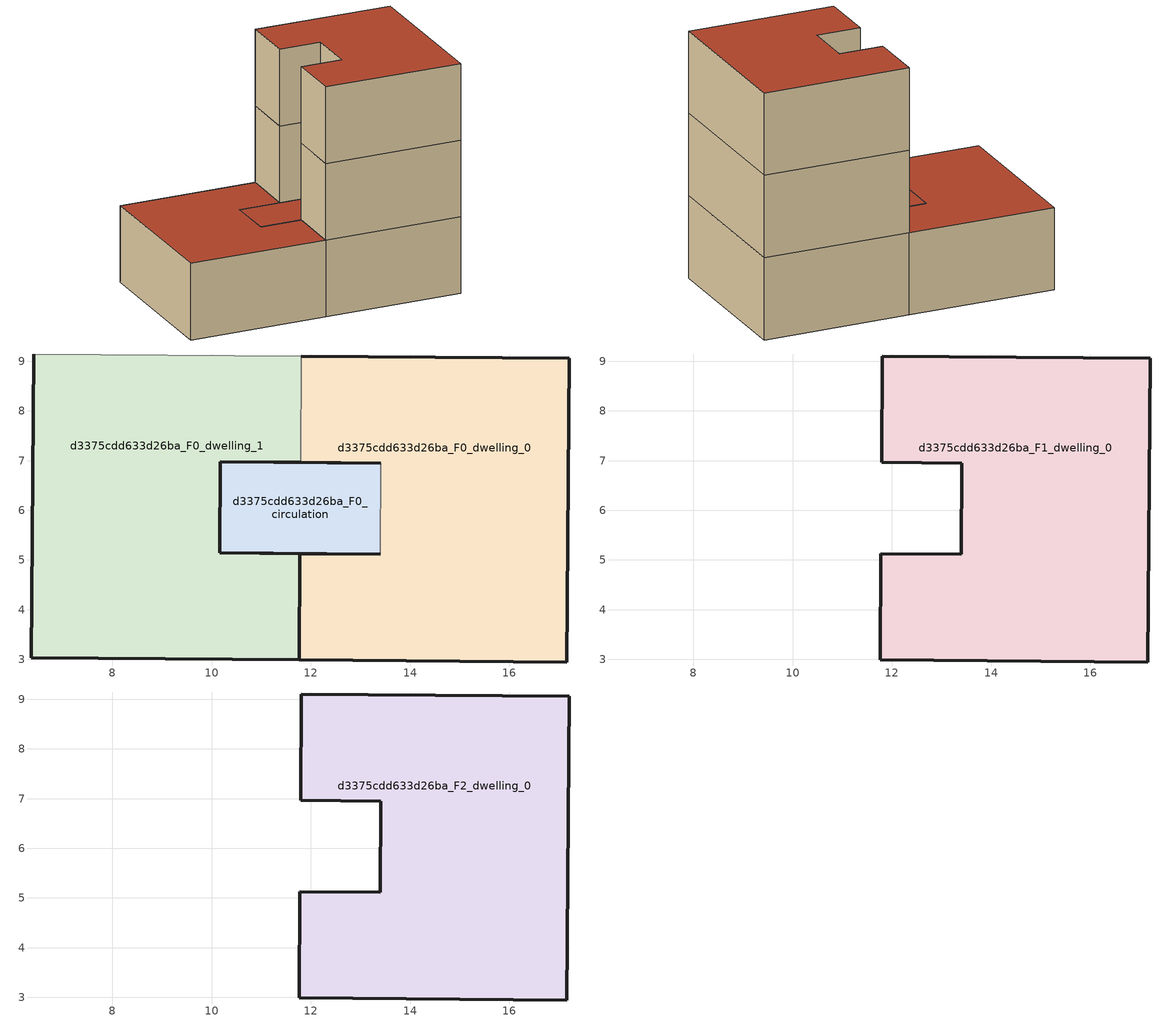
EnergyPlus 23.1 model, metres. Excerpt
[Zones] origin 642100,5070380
d3375cdd633d26ba_F0_dwelling_0
 floor ground (EU_floor_Construction): 17.2,9.06 17.15,2.94 11.76,2.99 11.78,5.13 13.4,5.12 13.41,6.95 11.79,6.96 11.81,9.1 z0
 wall outside (EU_wall_Construction): 11.79,6.96 13.41,6.95 / 13.4,5.12 11.78,5.13 11.76,2.99 17.15,2.94 17.2,9.06 11.81,9.1 z0:3
 wall to d3375cdd633d26ba_F0_dwelling_1 (EU_wall_Construction): 11.81,9.1 11.79,6.96 z0:3
 wall to d3375cdd633d26ba_F0_circulation (EU_wall_Construction): 13.41,6.95 13.4,5.12 z0:3
d3375cdd633d26ba_F0_dwelling_1
 floor ground (EU_floor_Construction): 11.81,9.1 11.79,6.96 10.18,6.98 10.16,5.14 11.78,5.13 11.76,2.99 6.37,3.03 6.42,9.15 z0
 wall outside (EU_wall_Construction): 6.42,9.15 6.37,3.03 11.76,2.99 11.78,5.13 10.16,5.14 10.18,6.98 11.79,6.96 z0:3
 wall adiabatic (EU_wall_Construction): 11.81,9.1 6.42,9.15 z0:3
 roof outside (EU_roof_Construction): 11.76,2.99 11.78,5.13 10.16,5.14 10.18,6.98 11.79,6.96 11.81,9.1 6.42,9.15 6.37,3.03 z3
d3375cdd633d26ba_F0_circulation
 floor ground (EU_floor_Construction): 13.41,6.95 13.4,5.12 10.16,5.14 10.18,6.98 z0
 wall outside (EU_wall_Construction): 13.41,6.95 10.18,6.98 10.16,5.14 13.4,5.12 z0:3
 roof outside (EU_roof_Construction): 13.4,5.12 13.41,6.95 10.18,6.98 10.16,5.14 z3
d3375cdd633d26ba_F1_dwelling_0
 floor to d3375cdd633d26ba_F0_dwelling_0 (EU_floor_Construction): 17.2,9.06 17.15,2.94 11.76,2.99 11.78,5.13 13.4,5.12 13.41,6.95 11.79,6.96 11.81,9.1 z3
 wall outside (EU_wall_Construction): 17.15,2.94 17.2,9.06 11.81,9.1 11.79,6.96 13.41,6.95 13.4,5.12 11.78,5.13 11.76,2.99 17.15,2.94 z3:6
d3375cdd633d26ba_F2_dwelling_0
 floor to d3375cdd633d26ba_F1_dwelling_0 (EU_floor_Construction): 17.2,9.06 17.15,2.94 11.76,2.99 11.78,5.13 13.4,5.12 13.41,6.95 11.79,6.96 11.81,9.1 z6
 wall outside (EU_wall_Construction): 17.15,2.94 17.2,9.06 11.81,9.1 11.79,6.96 13.41,6.95 13.4,5.12 11.78,5.13 11.76,2.99 17.15,2.94 z6:9
 roof outside (EU_roof_Construction): 17.15,2.94 17.2,9.06 11.81,9.1 11.79,6.96 13.41,6.95 13.4,5.12 11.78,5.13 11.76,2.99 z9
[Building]
EU S2 Campaign: North Axis=0; Terrain=City; Solar Distribution=FullExterior
[Site:Location]
Lyon-Bron: Latitude=45.75; Longitude=5; Time Zone=1; Elevation=198
[SizingPeriod:WeatherFileDays]
AnnualSizingPeriod: Begin Month=1; Begin Day of Month=1; End Month=12; End Day of Month=31; Day of Week for Start Day=Monday; Use Weather File Daylight Saving Period=No; Use Weather File Rain and Snow Indicators=No
[MATERIAL]
EU_InternalMass_Material: Roughness=MediumRough; Thickness=0.1; Conductivity=1; Density=1800; Specific Heat=900; Thermal Absorptance=0.9; Solar Absorptance=0.7; Visible Absorptance=0.7
[MATERIAL:NOMASS] Roughness=MediumRough; Thermal Absorptance=0.9; Solar Absorptance=0.7; Visible Absorptance=0.7
Name | Thermal Resistance
EU_wall_NoMass | 0.87146
EU_roof_NoMass | 0.842276
EU_floor_NoMass | 0.496999
[CONSTRUCTION]
EU_wall_Construction: EU_wall_NoMass
EU_roof_Construction: EU_roof_NoMass
EU_floor_Construction: EU_floor_NoMass
EU_InternalMass_Construction: EU_InternalMass_Material
[ZONE] Type=1; Multiplier=1; Ceiling Height=autocalculate; Floor Area=autocalculate; Part of Total Floor Area=Yes
Name | Volume
d3375cdd633d26ba_F0_dwelling_0 | 90.0439
d3375cdd633d26ba_F1_dwelling_0; d3375cdd633d26ba_F2_dwelling_0 | 90.0432
d3375cdd633d26ba_F0_dwelling_1 | 90.0454
d3375cdd633d26ba_F0_circulation | 17.8118
[INTERNALMASS] Construction=EU_InternalMass_Construction
Name | Zone or ZoneList | Surface Area
d3375cdd633d26ba_F0_dwelling_0_EU_InternalMass | d3375cdd633d26ba_F0_dwelling_0 | 30.0148
d3375cdd633d26ba_F0_dwelling_1_EU_InternalMass | d3375cdd633d26ba_F0_dwelling_1 | 30.0148
d3375cdd633d26ba_F1_dwelling_0_EU_InternalMass | d3375cdd633d26ba_F1_dwelling_0 | 66.0951
d3375cdd633d26ba_F2_dwelling_0_EU_InternalMass | d3375cdd633d26ba_F2_dwelling_0 | 66.0951
[OTHEREQUIPMENT] Fuel Type=Electricity; Design Level Calculation Method=Watts/Area; Power per Zone Floor Area=1; Fraction Latent=0; Fraction Radiant=0; Fraction Lost=0; Carbon Dioxide Generation Rate=0; EndUse Subcategory=EU_Step8_InternalGains
Name | Zone or ZoneList or Space or SpaceList | Schedule
EU_Step8_InternalGain_d3375cdd633d26ba_F0_dwelling_0_f000 | d3375cdd633d26ba_F0_dwelling_0 | EU_Step8_GainSchedule_d3375cdd633d26ba_F0_dwelling_0_f000
EU_Step8_InternalGain_d3375cdd633d26ba_F0_dwelling_1_f000 | d3375cdd633d26ba_F0_dwelling_1 | EU_Step8_GainSchedule_d3375cdd633d26ba_F0_dwelling_1_f000
EU_Step8_InternalGain_d3375cdd633d26ba_F1_dwelling_0_f000 | d3375cdd633d26ba_F1_dwelling_0 | EU_Step8_GainSchedule_d3375cdd633d26ba_F1_dwelling_0_f000
EU_Step8_InternalGain_d3375cdd633d26ba_F2_dwelling_0_f000 | d3375cdd633d26ba_F2_dwelling_0 | EU_Step8_GainSchedule_d3375cdd633d26ba_F2_dwelling_0_f000
[ZONEINFILTRATION:DESIGNFLOWRATE]
EU_Circulation_Infiltration_d3375cdd633d26ba_F0_circulation: Zone or ZoneList or Space or SpaceList=d3375cdd633d26ba_F0_circulation; Schedule=EU_AlwaysOn; Design Flow Rate Calculation Method=Flow/Area; Flow Rate per Floor Area=0.0005; Constant Term Coefficient=1; Temperature Term Coefficient=0; Velocity Term Coefficient=0; Velocity Squared Term Coefficient=0
[ZONEVENTILATION:DESIGNFLOWRATE] Schedule=EU_AlwaysOn; Design Flow Rate Calculation Method=AirChanges/Hour; Air Changes per Hour=0.425; Ventilation Type=Natural; Fan Pressure Rise=0; Fan Total Efficiency=1; Constant Term Coefficient=1; Temperature Term Coefficient=0; Velocity Term Coefficient=0; Velocity Squared Term Coefficient=0; Minimum Indoor Temperature=-100; Maximum Indoor Temperature=100; Delta Temperature=-100; Minimum Outdoor Temperature=-100; Maximum Outdoor Temperature=100; Maximum Wind Speed=40
Name | Zone or ZoneList or Space or SpaceList
EU_ConstantAir_d3375cdd633d26ba_F0_dwelling_0 | d3375cdd633d26ba_F0_dwelling_0
EU_ConstantAir_d3375cdd633d26ba_F0_dwelling_1 | d3375cdd633d26ba_F0_dwelling_1
EU_ConstantAir_d3375cdd633d26ba_F1_dwelling_0 | d3375cdd633d26ba_F1_dwelling_0
EU_ConstantAir_d3375cdd633d26ba_F2_dwelling_0 | d3375cdd633d26ba_F2_dwelling_0
[HVACTEMPLATE:THERMOSTAT] Constant Heating Setpoint=20; Constant Cooling Setpoint=50
EU_HeatOnly_d3375cdd633d26ba_F0_dwelling_0; EU_HeatOnly_d3375cdd633d26ba_F0_dwelling_1; EU_HeatOnly_d3375cdd633d26ba_F1_dwelling_0; EU_HeatOnly_d3375cdd633d26ba_F2_dwelling_0
[HVACTEMPLATE:ZONE:IDEALLOADSAIRSYSTEM] System Availability Schedule=EU_AlwaysOn; Maximum Heating Supply Air Temperature=50; Minimum Cooling Supply Air Temperature=13; Maximum Heating Supply Air Humidity Ratio=0.0156; Minimum Cooling Supply Air Humidity Ratio=0.0077; Heating Limit=NoLimit; Cooling Limit=NoLimit; Heating Availability Schedule=EU_AlwaysOn; Cooling Availability Schedule=EU_CoolingOff; Dehumidification Control Type=ConstantSensibleHeatRatio; Cooling Sensible Heat Ratio=0.7; Dehumidification Setpoint=60; Humidification Control Type=None; Humidification Setpoint=30; Outdoor Air Method=None; Outdoor Air Flow Rate per Person=0.00944; Outdoor Air Flow Rate per Zone Floor Area=0; Outdoor Air Flow Rate per Zone=0; Demand Controlled Ventilation Type=None; Outdoor Air Economizer Type=NoEconomizer; Heat Recovery Type=None; Sensible Heat Recovery Effectiveness=0.7; Latent Heat Recovery Effectiveness=0.65
Name | Template Thermostat
d3375cdd633d26ba_F0_dwelling_0 | EU_HeatOnly_d3375cdd633d26ba_F0_dwelling_0
d3375cdd633d26ba_F0_dwelling_1 | EU_HeatOnly_d3375cdd633d26ba_F0_dwelling_1
d3375cdd633d26ba_F1_dwelling_0 | EU_HeatOnly_d3375cdd633d26ba_F1_dwelling_0
d3375cdd633d26ba_F2_dwelling_0 | EU_HeatOnly_d3375cdd633d26ba_F2_dwelling_0
[SIZING:ZONE] Zone Cooling Design Supply Air Temperature Input Method=SupplyAirTemperature; Zone Cooling Design Supply Air Temperature=13; Zone Heating Design Supply Air Temperature Input Method=SupplyAirTemperature; Zone Heating Design Supply Air Temperature=50; Zone Cooling Design Supply Air Humidity Ratio=0.008; Zone Heating Design Supply Air Humidity Ratio=0.008; Cooling Design Air Flow Method=DesignDay; Cooling Design Air Flow Rate=0; Cooling Minimum Air Flow per Zone Floor Area=0.000762; Cooling Minimum Air Flow=0; Cooling Minimum Air Flow Fraction=0.2; Heating Design Air Flow Method=DesignDay; Heating Design Air Flow Rate=0; Heating Maximum Air Flow per Zone Floor Area=0.002032; Heating Maximum Air Flow=0.141576; Heating Maximum Air Flow Fraction=0.3; Account for Dedicated Outdoor Air System=No; Dedicated Outdoor Air System Control Strategy=NeutralSupplyAir; Dedicated Outdoor Air Low Setpoint Temperature for Design=autosize; Dedicated Outdoor Air High Setpoint Temperature for Design=autosize; Zone Load Sizing Method=Sensible Load Only No Latent Load; Zone Latent Cooling Design Supply Air Humidity Ratio Input Method=HumidityRatioDifference; Zone Cooling Design Supply Air Humidity Ratio Difference=0.005; Zone Latent Heating Design Supply Air Humidity Ratio Input Method=HumidityRatioDifference; Zone Humidification Design Supply Air Humidity Ratio Difference=0.005
d3375cdd633d26ba_F0_dwelling_0; d3375cdd633d26ba_F0_dwelling_1; d3375cdd633d26ba_F1_dwelling_0; d3375cdd633d26ba_F2_dwelling_0
[SCHEDULE:CONSTANT]
Name | Hourly Value
EU_AlwaysOn | 1
EU_CoolingOff | 0
[SCHEDULE:FILE] Column Number=1; Rows to Skip at Top=0; Number of Hours of Data=8760; Column Separator=Comma; Interpolate to Timestep=No; Minutes per Item=60; Adjust Schedule for Daylight Savings=Yes
Name | File
EU_Step8_GainSchedule_d3375cdd633d26ba_F0_dwelling_0_f000 | ../../schedules/d3375cdd633d26ba/d3375cdd633d26ba_F0_dwelling_0_f000_gain.csv
EU_Step8_GainSchedule_d3375cdd633d26ba_F0_dwelling_1_f000 | ../../schedules/d3375cdd633d26ba/d3375cdd633d26ba_F0_dwelling_1_f000_gain.csv
EU_Step8_GainSchedule_d3375cdd633d26ba_F1_dwelling_0_f000 | ../../schedules/d3375cdd633d26ba/d3375cdd633d26ba_F1_dwelling_0_f000_gain.csv
EU_Step8_GainSchedule_d3375cdd633d26ba_F2_dwelling_0_f000 | ../../schedules/d3375cdd633d26ba/d3375cdd633d26ba_F2_dwelling_0_f000_gain.csv
